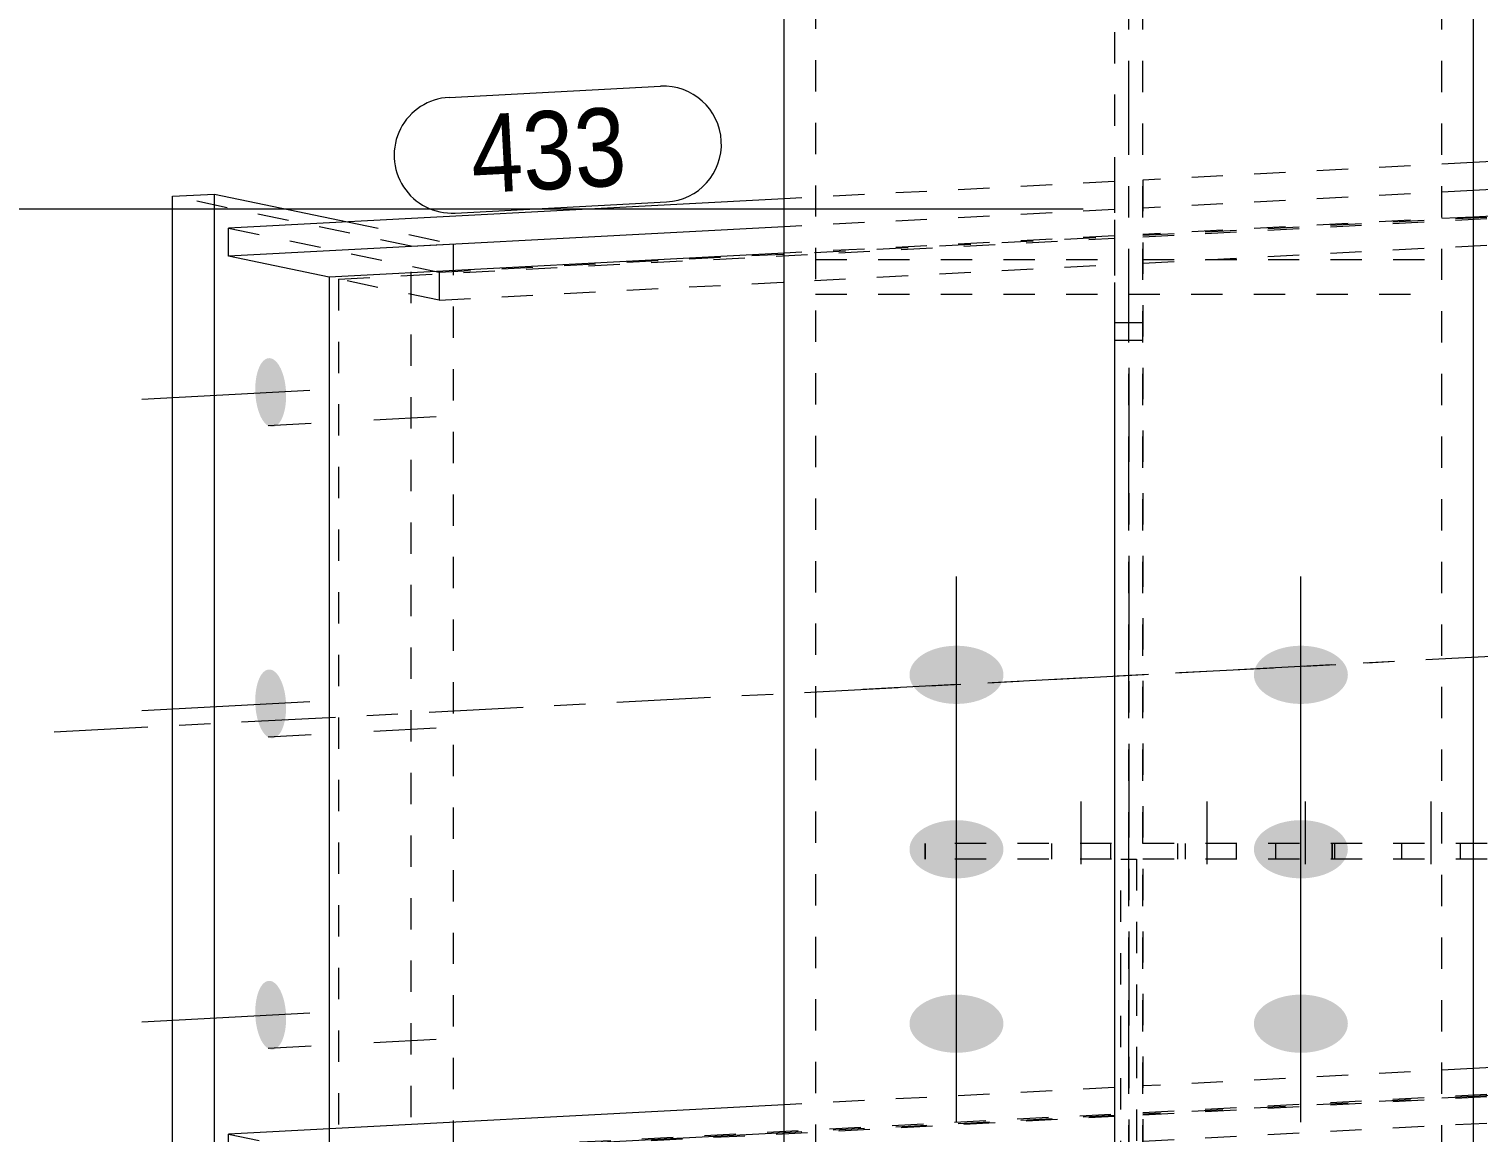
# Model space of a CAD drawing. Header units: millimetres. Extents: x 2 to 579, y 1 to 825.
# Drawn here: x 41.07 to 87.39, y 587 to 622.23 of the extents above; entities that cross this region are included whole.
import ezdxf

# ---------------------------------------------------------------- set-up
doc = ezdxf.new("R2010")
doc.units = ezdxf.units.MM
for name, pattern in [('XKITLINE00', [0]), ('XKITLINE01', [4, 1, -1, 1, -1]), ('XKITLINE02', [4, 2, -2]), ('XKITLINE03', [6, 3, -1, 1, -1])]:
    doc.linetypes.add(name, pattern=pattern)
for name, color, linetype, lineweight in [('Bolt', 3, 'Continuous', 0), ('Dimensions', 7, 'Continuous', 0), ('Part', 2, 'Continuous', 0), ('PartMark', 7, 'Continuous', 0)]:
    doc.layers.add(name, color=color, linetype=linetype, lineweight=lineweight)
doc.styles.add('ARIAL', font='ARIAL.TTF')

# ---------------------------------------------------------------- blocks, each defined once
blk = doc.blocks.new('*A57')
at = {"layer": 'Bolt'}
for points in [[(70.66, 600.675), (70.623, 600.676), (70.586, 600.677), (70.55, 600.679), (70.513, 600.681), (70.476, 600.685), (70.44, 600.688), (70.404, 600.692), (70.368, 600.697), (70.332, 600.702), (70.296, 600.708), (70.261, 600.714), (70.226, 600.721), (70.191, 600.729), (70.157, 600.737), (70.123, 600.745), (70.089, 600.754), (70.055, 600.764), (70.022, 600.774), (69.989, 600.784), (69.957, 600.795), (69.925, 600.807), (69.894, 600.819), (69.863, 600.831), (69.833, 600.844), (69.803, 600.857), (69.774, 600.871), (69.745, 600.885), (69.717, 600.9), (69.689, 600.915), (69.662, 600.931), (69.636, 600.946), (69.61, 600.963), (69.585, 600.979), (69.561, 600.997), (69.537, 601.014), (69.514, 601.032), (69.492, 601.05), (69.47, 601.068), (69.449, 601.087), (69.429, 601.106), (69.41, 601.126), (69.391, 601.145), (69.374, 601.165), (69.357, 601.186), (69.341, 601.206), (69.325, 601.227), (69.311, 601.248), (69.297, 601.269), (69.284, 601.29), (69.272, 601.312), (69.261, 601.334), (69.251, 601.355), (69.242, 601.377), (69.233, 601.4), (69.225, 601.422), (69.219, 601.444), (69.213, 601.467), (69.208, 601.489), (69.204, 601.512), (69.201, 601.535), (69.198, 601.558), (69.197, 601.58), (69.197, 601.603), (69.197, 601.626), (69.198, 601.649), (69.201, 601.671), (69.204, 601.694), (69.208, 601.717), (69.213, 601.739), (69.219, 601.762), (69.225, 601.784), (69.233, 601.807), (69.242, 601.829), (69.251, 601.851), (69.261, 601.873), (69.272, 601.894), (69.284, 601.916), (69.297, 601.937), (69.311, 601.958), (69.325, 601.979), (69.341, 602), (69.357, 602.021), (69.374, 602.041), (69.391, 602.061), (69.41, 602.081), (69.429, 602.1), (69.449, 602.119), (69.47, 602.138), (69.492, 602.156), (69.514, 602.174), (69.537, 602.192), (69.561, 602.21), (69.585, 602.227), (69.61, 602.243), (69.636, 602.26), (69.662, 602.276), (69.689, 602.291), (69.717, 602.306), (69.745, 602.321), (69.774, 602.335), (69.803, 602.349), (69.833, 602.362), (69.863, 602.375), (69.894, 602.388), (69.925, 602.4), (69.957, 602.411), (69.989, 602.422), (70.022, 602.433), (70.055, 602.443), (70.089, 602.452), (70.123, 602.461), (70.157, 602.47), (70.191, 602.477), (70.226, 602.485), (70.261, 602.492), (70.296, 602.498), (70.332, 602.504), (70.368, 602.509), (70.404, 602.514), (70.44, 602.518), (70.476, 602.522), (70.513, 602.525), (70.55, 602.527), (70.586, 602.529), (70.623, 602.531), (70.66, 602.531), (70.697, 602.532), (70.733, 602.531), (70.77, 602.531), (70.807, 602.529), (70.844, 602.527), (70.88, 602.525), (70.917, 602.522), (70.953, 602.518), (70.989, 602.514), (71.025, 602.509), (71.061, 602.504), (71.097, 602.498), (71.132, 602.492), (71.167, 602.485), (71.202, 602.477), (71.236, 602.47), (71.271, 602.461), (71.304, 602.452), (71.338, 602.443), (71.371, 602.433), (71.404, 602.422), (71.436, 602.411), (71.468, 602.4), (71.499, 602.388), (71.53, 602.375), (71.56, 602.362), (71.59, 602.349), (71.619, 602.335), (71.648, 602.321), (71.676, 602.306), (71.704, 602.291), (71.731, 602.276), (71.757, 602.26), (71.783, 602.243), (71.808, 602.227), (71.832, 602.21), (71.856, 602.192), (71.879, 602.174), (71.901, 602.156), (71.923, 602.138), (71.944, 602.119), (71.964, 602.1), (71.983, 602.081), (72.002, 602.061), (72.019, 602.041), (72.036, 602.021), (72.053, 602), (72.068, 601.979), (72.082, 601.958), (72.096, 601.937), (72.109, 601.916), (72.121, 601.894), (72.132, 601.873), (72.142, 601.851), (72.152, 601.829), (72.16, 601.807), (72.168, 601.784), (72.174, 601.762), (72.18, 601.739), (72.185, 601.717), (72.189, 601.694), (72.192, 601.671), (72.195, 601.649), (72.196, 601.626), (72.197, 601.603), (72.196, 601.58), (72.195, 601.558), (72.192, 601.535), (72.189, 601.512), (72.185, 601.489), (72.18, 601.467), (72.174, 601.444), (72.168, 601.422), (72.16, 601.4), (72.152, 601.377), (72.142, 601.355), (72.132, 601.334), (72.121, 601.312), (72.109, 601.29), (72.096, 601.269), (72.082, 601.248), (72.068, 601.227), (72.053, 601.206), (72.036, 601.186), (72.019, 601.165), (72.002, 601.145), (71.983, 601.126), (71.964, 601.106), (71.944, 601.087), (71.923, 601.068), (71.901, 601.05), (71.879, 601.032), (71.856, 601.014), (71.832, 600.997), (71.808, 600.979), (71.783, 600.963), (71.757, 600.946), (71.731, 600.931), (71.704, 600.915), (71.676, 600.9), (71.648, 600.885), (71.619, 600.871), (71.59, 600.857), (71.56, 600.844), (71.53, 600.831), (71.499, 600.819), (71.468, 600.807), (71.436, 600.795), (71.404, 600.784), (71.371, 600.774), (71.338, 600.764), (71.304, 600.754), (71.271, 600.745), (71.236, 600.737), (71.202, 600.729), (71.167, 600.721), (71.132, 600.714), (71.097, 600.708), (71.061, 600.702), (71.025, 600.697), (70.989, 600.692), (70.953, 600.688), (70.917, 600.685), (70.88, 600.681), (70.844, 600.679), (70.807, 600.677), (70.77, 600.676), (70.733, 600.675), (70.697, 600.674)], [(81.66, 600.675), (81.623, 600.676), (81.586, 600.677), (81.55, 600.679), (81.513, 600.681), (81.476, 600.685), (81.44, 600.688), (81.404, 600.692), (81.368, 600.697), (81.332, 600.702), (81.296, 600.708), (81.261, 600.714), (81.226, 600.721), (81.191, 600.729), (81.157, 600.737), (81.123, 600.745), (81.089, 600.754), (81.055, 600.764), (81.022, 600.774), (80.989, 600.784), (80.957, 600.795), (80.925, 600.807), (80.894, 600.819), (80.863, 600.831), (80.833, 600.844), (80.803, 600.857), (80.774, 600.871), (80.745, 600.885), (80.717, 600.9), (80.689, 600.915), (80.662, 600.931), (80.636, 600.946), (80.61, 600.963), (80.585, 600.979), (80.561, 600.997), (80.537, 601.014), (80.514, 601.032), (80.492, 601.05), (80.47, 601.068), (80.449, 601.087), (80.429, 601.106), (80.41, 601.126), (80.391, 601.145), (80.374, 601.165), (80.357, 601.186), (80.341, 601.206), (80.325, 601.227), (80.311, 601.248), (80.297, 601.269), (80.284, 601.29), (80.272, 601.312), (80.261, 601.334), (80.251, 601.355), (80.242, 601.377), (80.233, 601.4), (80.225, 601.422), (80.219, 601.444), (80.213, 601.467), (80.208, 601.489), (80.204, 601.512), (80.201, 601.535), (80.198, 601.558), (80.197, 601.58), (80.197, 601.603), (80.197, 601.626), (80.198, 601.649), (80.201, 601.671), (80.204, 601.694), (80.208, 601.717), (80.213, 601.739), (80.219, 601.762), (80.225, 601.784), (80.233, 601.807), (80.242, 601.829), (80.251, 601.851), (80.261, 601.873), (80.272, 601.894), (80.284, 601.916), (80.297, 601.937), (80.311, 601.958), (80.325, 601.979), (80.341, 602), (80.357, 602.021), (80.374, 602.041), (80.391, 602.061), (80.41, 602.081), (80.429, 602.1), (80.449, 602.119), (80.47, 602.138), (80.492, 602.156), (80.514, 602.174), (80.537, 602.192), (80.561, 602.21), (80.585, 602.227), (80.61, 602.243), (80.636, 602.26), (80.662, 602.276), (80.689, 602.291), (80.717, 602.306), (80.745, 602.321), (80.774, 602.335), (80.803, 602.349), (80.833, 602.362), (80.863, 602.375), (80.894, 602.388), (80.925, 602.4), (80.957, 602.411), (80.989, 602.422), (81.022, 602.433), (81.055, 602.443), (81.089, 602.452), (81.123, 602.461), (81.157, 602.47), (81.191, 602.477), (81.226, 602.485), (81.261, 602.492), (81.296, 602.498), (81.332, 602.504), (81.368, 602.509), (81.404, 602.514), (81.44, 602.518), (81.476, 602.522), (81.513, 602.525), (81.55, 602.527), (81.586, 602.529), (81.623, 602.531), (81.66, 602.531), (81.697, 602.532), (81.733, 602.531), (81.77, 602.531), (81.807, 602.529), (81.844, 602.527), (81.88, 602.525), (81.917, 602.522), (81.953, 602.518), (81.989, 602.514), (82.025, 602.509), (82.061, 602.504), (82.097, 602.498), (82.132, 602.492), (82.167, 602.485), (82.202, 602.477), (82.236, 602.47), (82.271, 602.461), (82.304, 602.452), (82.338, 602.443), (82.371, 602.433), (82.404, 602.422), (82.436, 602.411), (82.468, 602.4), (82.499, 602.388), (82.53, 602.375), (82.56, 602.362), (82.59, 602.349), (82.619, 602.335), (82.648, 602.321), (82.676, 602.306), (82.704, 602.291), (82.731, 602.276), (82.757, 602.26), (82.783, 602.243), (82.808, 602.227), (82.832, 602.21), (82.856, 602.192), (82.879, 602.174), (82.901, 602.156), (82.923, 602.138), (82.944, 602.119), (82.964, 602.1), (82.983, 602.081), (83.002, 602.061), (83.019, 602.041), (83.036, 602.021), (83.053, 602), (83.068, 601.979), (83.082, 601.958), (83.096, 601.937), (83.109, 601.916), (83.121, 601.894), (83.132, 601.873), (83.142, 601.851), (83.152, 601.829), (83.16, 601.807), (83.168, 601.784), (83.174, 601.762), (83.18, 601.739), (83.185, 601.717), (83.189, 601.694), (83.192, 601.671), (83.195, 601.649), (83.196, 601.626), (83.197, 601.603), (83.196, 601.58), (83.195, 601.558), (83.192, 601.535), (83.189, 601.512), (83.185, 601.489), (83.18, 601.467), (83.174, 601.444), (83.168, 601.422), (83.16, 601.4), (83.152, 601.377), (83.142, 601.355), (83.132, 601.334), (83.121, 601.312), (83.109, 601.29), (83.096, 601.269), (83.082, 601.248), (83.068, 601.227), (83.053, 601.206), (83.036, 601.186), (83.019, 601.165), (83.002, 601.145), (82.983, 601.126), (82.964, 601.106), (82.944, 601.087), (82.923, 601.068), (82.901, 601.05), (82.879, 601.032), (82.856, 601.014), (82.832, 600.997), (82.808, 600.979), (82.783, 600.963), (82.757, 600.946), (82.731, 600.931), (82.704, 600.915), (82.676, 600.9), (82.648, 600.885), (82.619, 600.871), (82.59, 600.857), (82.56, 600.844), (82.53, 600.831), (82.499, 600.819), (82.468, 600.807), (82.436, 600.795), (82.404, 600.784), (82.371, 600.774), (82.338, 600.764), (82.304, 600.754), (82.271, 600.745), (82.236, 600.737), (82.202, 600.729), (82.167, 600.721), (82.132, 600.714), (82.097, 600.708), (82.061, 600.702), (82.025, 600.697), (81.989, 600.692), (81.953, 600.688), (81.917, 600.685), (81.88, 600.681), (81.844, 600.679), (81.807, 600.677), (81.77, 600.676), (81.733, 600.675), (81.697, 600.674)], [(70.66, 595.103), (70.623, 595.104), (70.586, 595.105), (70.55, 595.107), (70.513, 595.11), (70.476, 595.113), (70.44, 595.116), (70.404, 595.12), (70.368, 595.125), (70.332, 595.13), (70.296, 595.136), (70.261, 595.143), (70.226, 595.149), (70.191, 595.157), (70.157, 595.165), (70.123, 595.173), (70.089, 595.182), (70.055, 595.192), (70.022, 595.202), (69.989, 595.212), (69.957, 595.223), (69.925, 595.235), (69.894, 595.247), (69.863, 595.259), (69.833, 595.272), (69.803, 595.285), (69.774, 595.299), (69.745, 595.313), (69.717, 595.328), (69.689, 595.343), (69.662, 595.359), (69.636, 595.375), (69.61, 595.391), (69.585, 595.408), (69.561, 595.425), (69.537, 595.442), (69.514, 595.46), (69.492, 595.478), (69.47, 595.497), (69.449, 595.515), (69.429, 595.534), (69.41, 595.554), (69.391, 595.574), (69.374, 595.593), (69.357, 595.614), (69.341, 595.634), (69.325, 595.655), (69.311, 595.676), (69.297, 595.697), (69.284, 595.718), (69.272, 595.74), (69.261, 595.762), (69.251, 595.784), (69.242, 595.806), (69.233, 595.828), (69.225, 595.85), (69.219, 595.872), (69.213, 595.895), (69.208, 595.918), (69.204, 595.94), (69.201, 595.963), (69.198, 595.986), (69.197, 596.008), (69.197, 596.031), (69.197, 596.054), (69.198, 596.077), (69.201, 596.1), (69.204, 596.122), (69.208, 596.145), (69.213, 596.167), (69.219, 596.19), (69.225, 596.212), (69.233, 596.235), (69.242, 596.257), (69.251, 596.279), (69.261, 596.301), (69.272, 596.323), (69.284, 596.344), (69.297, 596.365), (69.311, 596.387), (69.325, 596.408), (69.341, 596.428), (69.357, 596.449), (69.374, 596.469), (69.391, 596.489), (69.41, 596.509), (69.429, 596.528), (69.449, 596.547), (69.47, 596.566), (69.492, 596.584), (69.514, 596.603), (69.537, 596.62), (69.561, 596.638), (69.585, 596.655), (69.61, 596.672), (69.636, 596.688), (69.662, 596.704), (69.689, 596.719), (69.717, 596.734), (69.745, 596.749), (69.774, 596.763), (69.803, 596.777), (69.833, 596.79), (69.863, 596.803), (69.894, 596.816), (69.925, 596.828), (69.957, 596.839), (69.989, 596.85), (70.022, 596.861), (70.055, 596.871), (70.089, 596.88), (70.123, 596.889), (70.157, 596.898), (70.191, 596.906), (70.226, 596.913), (70.261, 596.92), (70.296, 596.926), (70.332, 596.932), (70.368, 596.937), (70.404, 596.942), (70.44, 596.946), (70.476, 596.95), (70.513, 596.953), (70.55, 596.955), (70.586, 596.957), (70.623, 596.959), (70.66, 596.96), (70.697, 596.96), (70.733, 596.96), (70.77, 596.959), (70.807, 596.957), (70.844, 596.955), (70.88, 596.953), (70.917, 596.95), (70.953, 596.946), (70.989, 596.942), (71.025, 596.937), (71.061, 596.932), (71.097, 596.926), (71.132, 596.92), (71.167, 596.913), (71.202, 596.906), (71.236, 596.898), (71.271, 596.889), (71.304, 596.88), (71.338, 596.871), (71.371, 596.861), (71.404, 596.85), (71.436, 596.839), (71.468, 596.828), (71.499, 596.816), (71.53, 596.803), (71.56, 596.79), (71.59, 596.777), (71.619, 596.763), (71.648, 596.749), (71.676, 596.734), (71.704, 596.719), (71.731, 596.704), (71.757, 596.688), (71.783, 596.672), (71.808, 596.655), (71.832, 596.638), (71.856, 596.62), (71.879, 596.603), (71.901, 596.584), (71.923, 596.566), (71.944, 596.547), (71.964, 596.528), (71.983, 596.509), (72.002, 596.489), (72.019, 596.469), (72.036, 596.449), (72.053, 596.428), (72.068, 596.408), (72.082, 596.387), (72.096, 596.365), (72.109, 596.344), (72.121, 596.323), (72.132, 596.301), (72.142, 596.279), (72.152, 596.257), (72.16, 596.235), (72.168, 596.212), (72.174, 596.19), (72.18, 596.167), (72.185, 596.145), (72.189, 596.122), (72.192, 596.1), (72.195, 596.077), (72.196, 596.054), (72.197, 596.031), (72.196, 596.008), (72.195, 595.986), (72.192, 595.963), (72.189, 595.94), (72.185, 595.918), (72.18, 595.895), (72.174, 595.872), (72.168, 595.85), (72.16, 595.828), (72.152, 595.806), (72.142, 595.784), (72.132, 595.762), (72.121, 595.74), (72.109, 595.718), (72.096, 595.697), (72.082, 595.676), (72.068, 595.655), (72.053, 595.634), (72.036, 595.614), (72.019, 595.593), (72.002, 595.574), (71.983, 595.554), (71.964, 595.534), (71.944, 595.515), (71.923, 595.497), (71.901, 595.478), (71.879, 595.46), (71.856, 595.442), (71.832, 595.425), (71.808, 595.408), (71.783, 595.391), (71.757, 595.375), (71.731, 595.359), (71.704, 595.343), (71.676, 595.328), (71.648, 595.313), (71.619, 595.299), (71.59, 595.285), (71.56, 595.272), (71.53, 595.259), (71.499, 595.247), (71.468, 595.235), (71.436, 595.223), (71.404, 595.212), (71.371, 595.202), (71.338, 595.192), (71.304, 595.182), (71.271, 595.173), (71.236, 595.165), (71.202, 595.157), (71.167, 595.149), (71.132, 595.143), (71.097, 595.136), (71.061, 595.13), (71.025, 595.125), (70.989, 595.12), (70.953, 595.116), (70.917, 595.113), (70.88, 595.11), (70.844, 595.107), (70.807, 595.105), (70.77, 595.104), (70.733, 595.103), (70.697, 595.103)], [(81.66, 595.103), (81.623, 595.104), (81.586, 595.105), (81.55, 595.107), (81.513, 595.11), (81.476, 595.113), (81.44, 595.116), (81.404, 595.12), (81.368, 595.125), (81.332, 595.13), (81.296, 595.136), (81.261, 595.143), (81.226, 595.149), (81.191, 595.157), (81.157, 595.165), (81.123, 595.173), (81.089, 595.182), (81.055, 595.192), (81.022, 595.202), (80.989, 595.212), (80.957, 595.223), (80.925, 595.235), (80.894, 595.247), (80.863, 595.259), (80.833, 595.272), (80.803, 595.285), (80.774, 595.299), (80.745, 595.313), (80.717, 595.328), (80.689, 595.343), (80.662, 595.359), (80.636, 595.375), (80.61, 595.391), (80.585, 595.408), (80.561, 595.425), (80.537, 595.442), (80.514, 595.46), (80.492, 595.478), (80.47, 595.497), (80.449, 595.515), (80.429, 595.534), (80.41, 595.554), (80.391, 595.574), (80.374, 595.593), (80.357, 595.614), (80.341, 595.634), (80.325, 595.655), (80.311, 595.676), (80.297, 595.697), (80.284, 595.718), (80.272, 595.74), (80.261, 595.762), (80.251, 595.784), (80.242, 595.806), (80.233, 595.828), (80.225, 595.85), (80.219, 595.872), (80.213, 595.895), (80.208, 595.918), (80.204, 595.94), (80.201, 595.963), (80.198, 595.986), (80.197, 596.008), (80.197, 596.031), (80.197, 596.054), (80.198, 596.077), (80.201, 596.1), (80.204, 596.122), (80.208, 596.145), (80.213, 596.167), (80.219, 596.19), (80.225, 596.212), (80.233, 596.235), (80.242, 596.257), (80.251, 596.279), (80.261, 596.301), (80.272, 596.323), (80.284, 596.344), (80.297, 596.365), (80.311, 596.387), (80.325, 596.408), (80.341, 596.428), (80.357, 596.449), (80.374, 596.469), (80.391, 596.489), (80.41, 596.509), (80.429, 596.528), (80.449, 596.547), (80.47, 596.566), (80.492, 596.584), (80.514, 596.603), (80.537, 596.62), (80.561, 596.638), (80.585, 596.655), (80.61, 596.672), (80.636, 596.688), (80.662, 596.704), (80.689, 596.719), (80.717, 596.734), (80.745, 596.749), (80.774, 596.763), (80.803, 596.777), (80.833, 596.79), (80.863, 596.803), (80.894, 596.816), (80.925, 596.828), (80.957, 596.839), (80.989, 596.85), (81.022, 596.861), (81.055, 596.871), (81.089, 596.88), (81.123, 596.889), (81.157, 596.898), (81.191, 596.906), (81.226, 596.913), (81.261, 596.92), (81.296, 596.926), (81.332, 596.932), (81.368, 596.937), (81.404, 596.942), (81.44, 596.946), (81.476, 596.95), (81.513, 596.953), (81.55, 596.955), (81.586, 596.957), (81.623, 596.959), (81.66, 596.96), (81.697, 596.96), (81.733, 596.96), (81.77, 596.959), (81.807, 596.957), (81.844, 596.955), (81.88, 596.953), (81.917, 596.95), (81.953, 596.946), (81.989, 596.942), (82.025, 596.937), (82.061, 596.932), (82.097, 596.926), (82.132, 596.92), (82.167, 596.913), (82.202, 596.906), (82.236, 596.898), (82.271, 596.889), (82.304, 596.88), (82.338, 596.871), (82.371, 596.861), (82.404, 596.85), (82.436, 596.839), (82.468, 596.828), (82.499, 596.816), (82.53, 596.803), (82.56, 596.79), (82.59, 596.777), (82.619, 596.763), (82.648, 596.749), (82.676, 596.734), (82.704, 596.719), (82.731, 596.704), (82.757, 596.688), (82.783, 596.672), (82.808, 596.655), (82.832, 596.638), (82.856, 596.62), (82.879, 596.603), (82.901, 596.584), (82.923, 596.566), (82.944, 596.547), (82.964, 596.528), (82.983, 596.509), (83.002, 596.489), (83.019, 596.469), (83.036, 596.449), (83.053, 596.428), (83.068, 596.408), (83.082, 596.387), (83.096, 596.365), (83.109, 596.344), (83.121, 596.323), (83.132, 596.301), (83.142, 596.279), (83.152, 596.257), (83.16, 596.235), (83.168, 596.212), (83.174, 596.19), (83.18, 596.167), (83.185, 596.145), (83.189, 596.122), (83.192, 596.1), (83.195, 596.077), (83.196, 596.054), (83.197, 596.031), (83.196, 596.008), (83.195, 595.986), (83.192, 595.963), (83.189, 595.94), (83.185, 595.918), (83.18, 595.895), (83.174, 595.872), (83.168, 595.85), (83.16, 595.828), (83.152, 595.806), (83.142, 595.784), (83.132, 595.762), (83.121, 595.74), (83.109, 595.718), (83.096, 595.697), (83.082, 595.676), (83.068, 595.655), (83.053, 595.634), (83.036, 595.614), (83.019, 595.593), (83.002, 595.574), (82.983, 595.554), (82.964, 595.534), (82.944, 595.515), (82.923, 595.497), (82.901, 595.478), (82.879, 595.46), (82.856, 595.442), (82.832, 595.425), (82.808, 595.408), (82.783, 595.391), (82.757, 595.375), (82.731, 595.359), (82.704, 595.343), (82.676, 595.328), (82.648, 595.313), (82.619, 595.299), (82.59, 595.285), (82.56, 595.272), (82.53, 595.259), (82.499, 595.247), (82.468, 595.235), (82.436, 595.223), (82.404, 595.212), (82.371, 595.202), (82.338, 595.192), (82.304, 595.182), (82.271, 595.173), (82.236, 595.165), (82.202, 595.157), (82.167, 595.149), (82.132, 595.143), (82.097, 595.136), (82.061, 595.13), (82.025, 595.125), (81.989, 595.12), (81.953, 595.116), (81.917, 595.113), (81.88, 595.11), (81.844, 595.107), (81.807, 595.105), (81.77, 595.104), (81.733, 595.103), (81.697, 595.103)], [(70.66, 589.531), (70.623, 589.532), (70.586, 589.533), (70.55, 589.535), (70.513, 589.538), (70.476, 589.541), (70.44, 589.544), (70.404, 589.549), (70.368, 589.553), (70.332, 589.559), (70.296, 589.564), (70.261, 589.571), (70.226, 589.578), (70.191, 589.585), (70.157, 589.593), (70.123, 589.601), (70.089, 589.61), (70.055, 589.62), (70.022, 589.63), (69.989, 589.64), (69.957, 589.651), (69.925, 589.663), (69.894, 589.675), (69.863, 589.687), (69.833, 589.7), (69.803, 589.713), (69.774, 589.727), (69.745, 589.742), (69.717, 589.756), (69.689, 589.771), (69.662, 589.787), (69.636, 589.803), (69.61, 589.819), (69.585, 589.836), (69.561, 589.853), (69.537, 589.87), (69.514, 589.888), (69.492, 589.906), (69.47, 589.925), (69.449, 589.943), (69.429, 589.963), (69.41, 589.982), (69.391, 590.002), (69.374, 590.022), (69.357, 590.042), (69.341, 590.062), (69.325, 590.083), (69.311, 590.104), (69.297, 590.125), (69.284, 590.147), (69.272, 590.168), (69.261, 590.19), (69.251, 590.212), (69.242, 590.234), (69.233, 590.256), (69.225, 590.278), (69.219, 590.301), (69.213, 590.323), (69.208, 590.346), (69.204, 590.368), (69.201, 590.391), (69.198, 590.414), (69.197, 590.437), (69.197, 590.459), (69.197, 590.482), (69.198, 590.505), (69.201, 590.528), (69.204, 590.55), (69.208, 590.573), (69.213, 590.596), (69.219, 590.618), (69.225, 590.641), (69.233, 590.663), (69.242, 590.685), (69.251, 590.707), (69.261, 590.729), (69.272, 590.751), (69.284, 590.772), (69.297, 590.794), (69.311, 590.815), (69.325, 590.836), (69.341, 590.856), (69.357, 590.877), (69.374, 590.897), (69.391, 590.917), (69.41, 590.937), (69.429, 590.956), (69.449, 590.975), (69.47, 590.994), (69.492, 591.013), (69.514, 591.031), (69.537, 591.048), (69.561, 591.066), (69.585, 591.083), (69.61, 591.1), (69.636, 591.116), (69.662, 591.132), (69.689, 591.147), (69.717, 591.163), (69.745, 591.177), (69.774, 591.191), (69.803, 591.205), (69.833, 591.219), (69.863, 591.231), (69.894, 591.244), (69.925, 591.256), (69.957, 591.267), (69.989, 591.278), (70.022, 591.289), (70.055, 591.299), (70.089, 591.308), (70.123, 591.317), (70.157, 591.326), (70.191, 591.334), (70.226, 591.341), (70.261, 591.348), (70.296, 591.354), (70.332, 591.36), (70.368, 591.365), (70.404, 591.37), (70.44, 591.374), (70.476, 591.378), (70.513, 591.381), (70.55, 591.384), (70.586, 591.385), (70.623, 591.387), (70.66, 591.388), (70.697, 591.388), (70.733, 591.388), (70.77, 591.387), (70.807, 591.385), (70.844, 591.384), (70.88, 591.381), (70.917, 591.378), (70.953, 591.374), (70.989, 591.37), (71.025, 591.365), (71.061, 591.36), (71.097, 591.354), (71.132, 591.348), (71.167, 591.341), (71.202, 591.334), (71.236, 591.326), (71.271, 591.317), (71.304, 591.308), (71.338, 591.299), (71.371, 591.289), (71.404, 591.278), (71.436, 591.267), (71.468, 591.256), (71.499, 591.244), (71.53, 591.231), (71.56, 591.219), (71.59, 591.205), (71.619, 591.191), (71.648, 591.177), (71.676, 591.163), (71.704, 591.147), (71.731, 591.132), (71.757, 591.116), (71.783, 591.1), (71.808, 591.083), (71.832, 591.066), (71.856, 591.048), (71.879, 591.031), (71.901, 591.013), (71.923, 590.994), (71.944, 590.975), (71.964, 590.956), (71.983, 590.937), (72.002, 590.917), (72.019, 590.897), (72.036, 590.877), (72.053, 590.856), (72.068, 590.836), (72.082, 590.815), (72.096, 590.794), (72.109, 590.772), (72.121, 590.751), (72.132, 590.729), (72.142, 590.707), (72.152, 590.685), (72.16, 590.663), (72.168, 590.641), (72.174, 590.618), (72.18, 590.596), (72.185, 590.573), (72.189, 590.55), (72.192, 590.528), (72.195, 590.505), (72.196, 590.482), (72.197, 590.459), (72.196, 590.437), (72.195, 590.414), (72.192, 590.391), (72.189, 590.368), (72.185, 590.346), (72.18, 590.323), (72.174, 590.301), (72.168, 590.278), (72.16, 590.256), (72.152, 590.234), (72.142, 590.212), (72.132, 590.19), (72.121, 590.168), (72.109, 590.147), (72.096, 590.125), (72.082, 590.104), (72.068, 590.083), (72.053, 590.062), (72.036, 590.042), (72.019, 590.022), (72.002, 590.002), (71.983, 589.982), (71.964, 589.963), (71.944, 589.943), (71.923, 589.925), (71.901, 589.906), (71.879, 589.888), (71.856, 589.87), (71.832, 589.853), (71.808, 589.836), (71.783, 589.819), (71.757, 589.803), (71.731, 589.787), (71.704, 589.771), (71.676, 589.756), (71.648, 589.742), (71.619, 589.727), (71.59, 589.713), (71.56, 589.7), (71.53, 589.687), (71.499, 589.675), (71.468, 589.663), (71.436, 589.651), (71.404, 589.64), (71.371, 589.63), (71.338, 589.62), (71.304, 589.61), (71.271, 589.601), (71.236, 589.593), (71.202, 589.585), (71.167, 589.578), (71.132, 589.571), (71.097, 589.564), (71.061, 589.559), (71.025, 589.553), (70.989, 589.549), (70.953, 589.544), (70.917, 589.541), (70.88, 589.538), (70.844, 589.535), (70.807, 589.533), (70.77, 589.532), (70.733, 589.531), (70.697, 589.531)], [(81.66, 589.531), (81.623, 589.532), (81.586, 589.533), (81.55, 589.535), (81.513, 589.538), (81.476, 589.541), (81.44, 589.544), (81.404, 589.549), (81.368, 589.553), (81.332, 589.559), (81.296, 589.564), (81.261, 589.571), (81.226, 589.578), (81.191, 589.585), (81.157, 589.593), (81.123, 589.601), (81.089, 589.61), (81.055, 589.62), (81.022, 589.63), (80.989, 589.64), (80.957, 589.651), (80.925, 589.663), (80.894, 589.675), (80.863, 589.687), (80.833, 589.7), (80.803, 589.713), (80.774, 589.727), (80.745, 589.742), (80.717, 589.756), (80.689, 589.771), (80.662, 589.787), (80.636, 589.803), (80.61, 589.819), (80.585, 589.836), (80.561, 589.853), (80.537, 589.87), (80.514, 589.888), (80.492, 589.906), (80.47, 589.925), (80.449, 589.943), (80.429, 589.963), (80.41, 589.982), (80.391, 590.002), (80.374, 590.022), (80.357, 590.042), (80.341, 590.062), (80.325, 590.083), (80.311, 590.104), (80.297, 590.125), (80.284, 590.147), (80.272, 590.168), (80.261, 590.19), (80.251, 590.212), (80.242, 590.234), (80.233, 590.256), (80.225, 590.278), (80.219, 590.301), (80.213, 590.323), (80.208, 590.346), (80.204, 590.368), (80.201, 590.391), (80.198, 590.414), (80.197, 590.437), (80.197, 590.459), (80.197, 590.482), (80.198, 590.505), (80.201, 590.528), (80.204, 590.55), (80.208, 590.573), (80.213, 590.596), (80.219, 590.618), (80.225, 590.641), (80.233, 590.663), (80.242, 590.685), (80.251, 590.707), (80.261, 590.729), (80.272, 590.751), (80.284, 590.772), (80.297, 590.794), (80.311, 590.815), (80.325, 590.836), (80.341, 590.856), (80.357, 590.877), (80.374, 590.897), (80.391, 590.917), (80.41, 590.937), (80.429, 590.956), (80.449, 590.975), (80.47, 590.994), (80.492, 591.013), (80.514, 591.031), (80.537, 591.048), (80.561, 591.066), (80.585, 591.083), (80.61, 591.1), (80.636, 591.116), (80.662, 591.132), (80.689, 591.147), (80.717, 591.163), (80.745, 591.177), (80.774, 591.191), (80.803, 591.205), (80.833, 591.219), (80.863, 591.231), (80.894, 591.244), (80.925, 591.256), (80.957, 591.267), (80.989, 591.278), (81.022, 591.289), (81.055, 591.299), (81.089, 591.308), (81.123, 591.317), (81.157, 591.326), (81.191, 591.334), (81.226, 591.341), (81.261, 591.348), (81.296, 591.354), (81.332, 591.36), (81.368, 591.365), (81.404, 591.37), (81.44, 591.374), (81.476, 591.378), (81.513, 591.381), (81.55, 591.384), (81.586, 591.385), (81.623, 591.387), (81.66, 591.388), (81.697, 591.388), (81.733, 591.388), (81.77, 591.387), (81.807, 591.385), (81.844, 591.384), (81.88, 591.381), (81.917, 591.378), (81.953, 591.374), (81.989, 591.37), (82.025, 591.365), (82.061, 591.36), (82.097, 591.354), (82.132, 591.348), (82.167, 591.341), (82.202, 591.334), (82.236, 591.326), (82.271, 591.317), (82.304, 591.308), (82.338, 591.299), (82.371, 591.289), (82.404, 591.278), (82.436, 591.267), (82.468, 591.256), (82.499, 591.244), (82.53, 591.231), (82.56, 591.219), (82.59, 591.205), (82.619, 591.191), (82.648, 591.177), (82.676, 591.163), (82.704, 591.147), (82.731, 591.132), (82.757, 591.116), (82.783, 591.1), (82.808, 591.083), (82.832, 591.066), (82.856, 591.048), (82.879, 591.031), (82.901, 591.013), (82.923, 590.994), (82.944, 590.975), (82.964, 590.956), (82.983, 590.937), (83.002, 590.917), (83.019, 590.897), (83.036, 590.877), (83.053, 590.856), (83.068, 590.836), (83.082, 590.815), (83.096, 590.794), (83.109, 590.772), (83.121, 590.751), (83.132, 590.729), (83.142, 590.707), (83.152, 590.685), (83.16, 590.663), (83.168, 590.641), (83.174, 590.618), (83.18, 590.596), (83.185, 590.573), (83.189, 590.55), (83.192, 590.528), (83.195, 590.505), (83.196, 590.482), (83.197, 590.459), (83.196, 590.437), (83.195, 590.414), (83.192, 590.391), (83.189, 590.368), (83.185, 590.346), (83.18, 590.323), (83.174, 590.301), (83.168, 590.278), (83.16, 590.256), (83.152, 590.234), (83.142, 590.212), (83.132, 590.19), (83.121, 590.168), (83.109, 590.147), (83.096, 590.125), (83.082, 590.104), (83.068, 590.083), (83.053, 590.062), (83.036, 590.042), (83.019, 590.022), (83.002, 590.002), (82.983, 589.982), (82.964, 589.963), (82.944, 589.943), (82.923, 589.925), (82.901, 589.906), (82.879, 589.888), (82.856, 589.87), (82.832, 589.853), (82.808, 589.836), (82.783, 589.819), (82.757, 589.803), (82.731, 589.787), (82.704, 589.771), (82.676, 589.756), (82.648, 589.742), (82.619, 589.727), (82.59, 589.713), (82.56, 589.7), (82.53, 589.687), (82.499, 589.675), (82.468, 589.663), (82.436, 589.651), (82.404, 589.64), (82.371, 589.63), (82.338, 589.62), (82.304, 589.61), (82.271, 589.601), (82.236, 589.593), (82.202, 589.585), (82.167, 589.578), (82.132, 589.571), (82.097, 589.564), (82.061, 589.559), (82.025, 589.553), (81.989, 589.549), (81.953, 589.544), (81.917, 589.541), (81.88, 589.538), (81.844, 589.535), (81.807, 589.533), (81.77, 589.532), (81.733, 589.531), (81.697, 589.531)]]:
    blk.add_hatch(color=3, dxfattribs=at).paths.add_polyline_path(points, flags=17)
at = {"layer": 'Bolt', "color": 3, "linetype": 'XKITLINE00', "lineweight": 0}
for p, q in [((70.697, 598.462), (70.697, 604.744)), ((81.697, 598.462), (81.697, 604.744)), ((70.697, 592.89), (70.697, 599.172)), ((81.697, 592.89), (81.697, 599.172)), ((70.697, 587.318), (70.697, 593.601)), ((81.697, 587.318), (81.697, 593.601))]:
    blk.add_line(p, q, dxfattribs=at)
blk = doc.blocks.new('*A65')
at = {"layer": 'Bolt', "color": 3, "linetype": 'XKITLINE02', "lineweight": 0}
for p, q in [((74.672, 597.555), (74.672, 594.555)), ((78.691, 597.555), (78.691, 594.555)), ((81.83, 597.555), (81.83, 594.555)), ((85.849, 597.555), (85.849, 594.555)), ((73.733, 596.215), (73.733, 595.715)), ((75.611, 596.215), (75.611, 595.715)), ((77.752, 596.215), (77.752, 595.715)), ((79.63, 596.215), (79.63, 595.715)), ((80.891, 596.215), (80.891, 595.715)), ((82.769, 596.215), (82.769, 595.715)), ((84.91, 596.215), (84.91, 595.715)), ((86.788, 596.215), (86.788, 595.715))]:
    blk.add_line(p, q, dxfattribs=at)
blk = doc.blocks.new('*A68')
at = {"layer": 'Bolt'}
for points in [[(48.301, 610.647), (48.3, 610.701), (48.301, 610.755), (48.302, 610.808), (48.304, 610.861), (48.308, 610.913), (48.313, 610.965), (48.319, 611.016), (48.326, 611.066), (48.334, 611.114), (48.344, 611.162), (48.354, 611.208), (48.366, 611.253), (48.378, 611.296), (48.392, 611.338), (48.406, 611.378), (48.422, 611.416), (48.438, 611.452), (48.455, 611.486), (48.473, 611.518), (48.492, 611.548), (48.512, 611.576), (48.532, 611.601), (48.553, 611.624), (48.574, 611.645), (48.596, 611.663), (48.618, 611.679), (48.641, 611.692), (48.664, 611.702), (48.688, 611.71), (48.712, 611.715), (48.736, 611.718), (48.76, 611.718), (48.784, 611.715), (48.808, 611.71), (48.832, 611.702), (48.856, 611.691), (48.88, 611.678), (48.904, 611.662), (48.928, 611.644), (48.951, 611.623), (48.973, 611.6), (48.996, 611.575), (49.018, 611.547), (49.039, 611.517), (49.06, 611.485), (49.08, 611.45), (49.099, 611.414), (49.118, 611.376), (49.135, 611.336), (49.152, 611.294), (49.169, 611.251), (49.184, 611.206), (49.198, 611.16), (49.212, 611.112), (49.224, 611.063), (49.235, 611.014), (49.245, 610.963), (49.255, 610.911), (49.263, 610.859), (49.27, 610.806), (49.275, 610.753), (49.28, 610.699), (49.283, 610.645), (49.286, 610.591), (49.287, 610.537), (49.286, 610.484), (49.285, 610.43), (49.283, 610.377), (49.279, 610.325), (49.274, 610.273), (49.268, 610.223), (49.261, 610.173), (49.253, 610.124), (49.243, 610.077), (49.233, 610.03), (49.221, 609.986), (49.209, 609.942), (49.195, 609.901), (49.181, 609.861), (49.165, 609.823), (49.149, 609.786), (49.132, 609.752), (49.114, 609.72), (49.095, 609.69), (49.075, 609.663), (49.055, 609.637), (49.034, 609.614), (49.013, 609.594), (48.991, 609.576), (48.969, 609.56), (48.946, 609.547), (48.923, 609.536), (48.899, 609.529), (48.875, 609.523), (48.851, 609.521), (48.827, 609.521), (48.803, 609.523), (48.779, 609.529), (48.755, 609.537), (48.731, 609.547), (48.707, 609.561), (48.683, 609.576), (48.659, 609.594), (48.636, 609.615), (48.614, 609.638), (48.591, 609.664), (48.569, 609.692), (48.548, 609.722), (48.527, 609.754), (48.507, 609.788), (48.488, 609.824), (48.469, 609.862), (48.452, 609.902), (48.435, 609.944), (48.418, 609.988), (48.403, 610.032), (48.389, 610.079), (48.375, 610.126), (48.363, 610.175), (48.352, 610.225), (48.342, 610.276), (48.332, 610.327), (48.324, 610.38), (48.317, 610.433), (48.312, 610.486), (48.307, 610.54), (48.304, 610.593)], [(48.301, 600.703), (48.3, 600.756), (48.301, 600.81), (48.302, 600.863), (48.304, 600.916), (48.308, 600.969), (48.313, 601.02), (48.319, 601.071), (48.326, 601.121), (48.334, 601.169), (48.344, 601.217), (48.354, 601.263), (48.366, 601.308), (48.378, 601.351), (48.392, 601.393), (48.406, 601.433), (48.422, 601.471), (48.438, 601.507), (48.455, 601.541), (48.473, 601.573), (48.492, 601.603), (48.512, 601.631), (48.532, 601.656), (48.553, 601.679), (48.574, 601.7), (48.596, 601.718), (48.618, 601.734), (48.641, 601.747), (48.664, 601.757), (48.688, 601.765), (48.712, 601.77), (48.736, 601.773), (48.76, 601.773), (48.784, 601.77), (48.808, 601.765), (48.832, 601.757), (48.856, 601.746), (48.88, 601.733), (48.904, 601.717), (48.928, 601.699), (48.951, 601.678), (48.973, 601.655), (48.996, 601.63), (49.018, 601.602), (49.039, 601.572), (49.06, 601.54), (49.08, 601.506), (49.099, 601.469), (49.118, 601.431), (49.135, 601.391), (49.152, 601.349), (49.169, 601.306), (49.184, 601.261), (49.198, 601.215), (49.212, 601.167), (49.224, 601.119), (49.235, 601.069), (49.245, 601.018), (49.255, 600.966), (49.263, 600.914), (49.27, 600.861), (49.275, 600.808), (49.28, 600.754), (49.283, 600.7), (49.286, 600.646), (49.287, 600.592), (49.286, 600.539), (49.285, 600.485), (49.283, 600.432), (49.279, 600.38), (49.274, 600.329), (49.268, 600.278), (49.261, 600.228), (49.253, 600.179), (49.243, 600.132), (49.233, 600.086), (49.221, 600.041), (49.209, 599.997), (49.195, 599.956), (49.181, 599.916), (49.165, 599.878), (49.149, 599.842), (49.132, 599.807), (49.114, 599.775), (49.095, 599.745), (49.075, 599.718), (49.055, 599.692), (49.034, 599.669), (49.013, 599.649), (48.991, 599.631), (48.969, 599.615), (48.946, 599.602), (48.923, 599.592), (48.899, 599.584), (48.875, 599.578), (48.851, 599.576), (48.827, 599.576), (48.803, 599.579), (48.779, 599.584), (48.755, 599.592), (48.731, 599.603), (48.707, 599.616), (48.683, 599.631), (48.659, 599.65), (48.636, 599.67), (48.614, 599.693), (48.591, 599.719), (48.569, 599.747), (48.548, 599.777), (48.527, 599.809), (48.507, 599.843), (48.488, 599.879), (48.469, 599.918), (48.452, 599.958), (48.435, 599.999), (48.418, 600.043), (48.403, 600.088), (48.389, 600.134), (48.375, 600.181), (48.363, 600.23), (48.352, 600.28), (48.342, 600.331), (48.332, 600.382), (48.324, 600.435), (48.317, 600.488), (48.312, 600.541), (48.307, 600.595), (48.304, 600.649)], [(48.301, 590.758), (48.3, 590.812), (48.301, 590.865), (48.302, 590.919), (48.304, 590.971), (48.308, 591.024), (48.313, 591.075), (48.319, 591.126), (48.326, 591.176), (48.334, 591.225), (48.344, 591.272), (48.354, 591.318), (48.366, 591.363), (48.378, 591.406), (48.392, 591.448), (48.406, 591.488), (48.422, 591.526), (48.438, 591.562), (48.455, 591.597), (48.473, 591.629), (48.492, 591.658), (48.512, 591.686), (48.532, 591.712), (48.553, 591.735), (48.574, 591.755), (48.596, 591.773), (48.618, 591.789), (48.641, 591.802), (48.664, 591.812), (48.688, 591.82), (48.712, 591.825), (48.736, 591.828), (48.76, 591.828), (48.784, 591.825), (48.808, 591.82), (48.832, 591.812), (48.856, 591.801), (48.88, 591.788), (48.904, 591.773), (48.928, 591.754), (48.951, 591.734), (48.973, 591.71), (48.996, 591.685), (49.018, 591.657), (49.039, 591.627), (49.06, 591.595), (49.08, 591.561), (49.099, 591.525), (49.118, 591.486), (49.135, 591.446), (49.152, 591.405), (49.169, 591.361), (49.184, 591.316), (49.198, 591.27), (49.212, 591.223), (49.224, 591.174), (49.235, 591.124), (49.245, 591.073), (49.255, 591.021), (49.263, 590.969), (49.27, 590.916), (49.275, 590.863), (49.28, 590.809), (49.283, 590.755), (49.286, 590.701), (49.287, 590.648), (49.286, 590.594), (49.285, 590.541), (49.283, 590.488), (49.279, 590.435), (49.274, 590.384), (49.268, 590.333), (49.261, 590.283), (49.253, 590.234), (49.243, 590.187), (49.233, 590.141), (49.221, 590.096), (49.209, 590.053), (49.195, 590.011), (49.181, 589.971), (49.165, 589.933), (49.149, 589.897), (49.132, 589.863), (49.114, 589.831), (49.095, 589.801), (49.075, 589.773), (49.055, 589.748), (49.034, 589.725), (49.013, 589.704), (48.991, 589.686), (48.969, 589.67), (48.946, 589.657), (48.923, 589.647), (48.899, 589.639), (48.875, 589.634), (48.851, 589.631), (48.827, 589.631), (48.803, 589.634), (48.779, 589.639), (48.755, 589.647), (48.731, 589.658), (48.707, 589.671), (48.683, 589.687), (48.659, 589.705), (48.636, 589.726), (48.614, 589.749), (48.591, 589.774), (48.569, 589.802), (48.548, 589.832), (48.527, 589.864), (48.507, 589.898), (48.488, 589.935), (48.469, 589.973), (48.452, 590.013), (48.435, 590.054), (48.418, 590.098), (48.403, 590.143), (48.389, 590.189), (48.375, 590.237), (48.363, 590.285), (48.352, 590.335), (48.342, 590.386), (48.332, 590.438), (48.324, 590.49), (48.317, 590.543), (48.312, 590.596), (48.307, 590.65), (48.304, 590.704)]]:
    blk.add_hatch(color=3, dxfattribs=at).paths.add_polyline_path(points, flags=17)
at = {"layer": 'Bolt', "color": 3, "linetype": 'XKITLINE00', "lineweight": 0}
for p, q in [((50.045, 610.685), (44.682, 610.403)), ((50.045, 600.74), (44.682, 600.458)), ((50.045, 590.795), (44.682, 590.513))]:
    blk.add_line(p, q, dxfattribs=at)
at = {"layer": 'Bolt', "color": 3, "linetype": 'XKITLINE02', "lineweight": 0}
for p, q in [((54.08, 609.841), (48.717, 609.559)), ((54.08, 599.896), (48.717, 599.614)), ((54.08, 589.952), (48.717, 589.669))]:
    blk.add_line(p, q, dxfattribs=at)
blk = doc.blocks.new('*A70')
at = {"layer": 'Part', "color": 7, "linetype": 'XKITLINE01', "lineweight": 0}
for p, q in [((66.197, 649.238), (66.197, 534.215)), ((86.197, 534.215), (86.197, 649.238)), ((75.747, 648.135), (75.747, 534.215)), ((76.647, 534.215), (76.647, 648.135)), ((66.197, 614.867), (75.747, 614.867)), ((76.647, 614.867), (86.197, 614.867)), ((66.197, 613.763), (86.197, 613.763))]:
    blk.add_line(p, q, dxfattribs=at)
at = {"layer": 'Part', "color": 7, "linetype": 'XKITLINE03', "lineweight": 0}
blk.add_line((76.197, 534.215), (76.197, 641.501), dxfattribs=at)
blk = doc.blocks.new('*A71')
at = {"layer": 'Part', "color": 2, "linetype": 'XKITLINE00', "lineweight": 0}
for p, q in [((65.197, 574.59), (65.197, 658.501)), ((87.197, 658.501), (87.197, 574.59))]:
    blk.add_line(p, q, dxfattribs=at)
blk = doc.blocks.new('*A88')
at = {"layer": 'Part', "color": 7, "linetype": 'XKITLINE01', "lineweight": 0}
for p, q in [((75.947, 585.715), (75.947, 595.716)), ((75.947, 595.716), (76.447, 595.716)), ((75.947, 595.715), (76.447, 595.715)), ((76.447, 595.716), (76.447, 585.715)), ((76.447, 585.715), (75.947, 585.715))]:
    blk.add_line(p, q, dxfattribs=at)
blk = doc.blocks.new('*A89')
at = {"layer": 'Part', "color": 7, "linetype": 'XKITLINE01', "lineweight": 0}
for p, q in [((89.649, 596.215), (69.697, 596.215)), ((69.697, 596.215), (69.697, 595.715)), ((69.697, 595.715), (69.697, 596.215)), ((78.017, 595.715), (78.017, 596.215)), ((82.697, 596.215), (82.697, 595.715)), ((82.697, 595.715), (82.697, 596.215)), ((89.649, 596.215), (89.649, 595.715)), ((89.649, 595.715), (69.697, 595.715))]:
    blk.add_line(p, q, dxfattribs=at)
blk = doc.blocks.new('*A92')
at = {"layer": 'Part', "color": 7, "linetype": 'XKITLINE01', "lineweight": 0}
for p, q in [((75.747, 612.847), (75.747, 534.215)), ((76.647, 612.847), (75.747, 612.847)), ((76.647, 534.215), (76.647, 612.847)), ((75.747, 612.293), (76.647, 612.293))]:
    blk.add_line(p, q, dxfattribs=at)
at = {"layer": 'Part', "color": 7, "linetype": 'XKITLINE03', "lineweight": 0}
blk.add_line((76.197, 611.404), (76.197, 534.215), dxfattribs=at)
blk = doc.blocks.new('*A95')
at = {"layer": 'Part', "color": 2, "linetype": 'XKITLINE00', "lineweight": 0}
for p, q in [((97.771, 618.521), (87.197, 617.964)), ((97.771, 617.626), (87.197, 617.069)), ((97.771, 616.784), (87.197, 616.227)), ((97.771, 589.581), (87.197, 589.025)), ((97.771, 588.686), (87.197, 588.13)), ((101.145, 587.103), (87.197, 586.37))]:
    blk.add_line(p, q, dxfattribs=at)
at = {"layer": 'Part', "color": 7, "linetype": 'XKITLINE01', "lineweight": 0}
for p, q in [((98.219, 618.544), (97.771, 618.521)), ((98.219, 617.649), (98.219, 618.544)), ((104.945, 617.138), (98.219, 618.544)), ((87.197, 617.964), (76.647, 617.409)), ((76.647, 617.409), (76.647, 585.814)), ((98.219, 617.649), (97.771, 617.626)), ((98.219, 617.649), (101.436, 616.976)), ((76.647, 615.649), (104.945, 617.138)), ((87.197, 617.069), (76.647, 616.514)), ((76.647, 615.596), (101.728, 616.916)), ((101.436, 616.976), (97.771, 616.784)), ((101.436, 588.932), (101.436, 616.976)), ((101.728, 616.916), (104.945, 616.243)), ((101.728, 588.871), (101.728, 616.916)), ((104.945, 616.243), (104.945, 617.138)), ((76.647, 614.754), (104.945, 616.243)), ((87.197, 616.227), (76.647, 615.672)), ((98.219, 589.605), (97.771, 589.581)), ((98.219, 588.71), (98.219, 589.605)), ((101.436, 588.932), (98.219, 589.605)), ((87.197, 589.025), (76.647, 588.47)), ((76.647, 587.628), (101.436, 588.932)), ((76.647, 587.551), (101.728, 588.871)), ((98.219, 588.71), (97.771, 588.686)), ((98.219, 588.71), (104.945, 587.303)), ((104.945, 588.198), (101.728, 588.871)), ((76.647, 586.709), (104.945, 588.198)), ((104.945, 587.303), (104.945, 588.198)), ((87.197, 588.13), (76.647, 587.575)), ((104.945, 587.303), (101.145, 587.103)), ((87.197, 586.37), (76.647, 585.814))]:
    blk.add_line(p, q, dxfattribs=at)
at = {"layer": 'Part', "color": 7, "linetype": 'XKITLINE03', "lineweight": 0}
blk.add_line((67.708, 601.142), (110.521, 603.394), dxfattribs=at)
blk = doc.blocks.new('*A96')
at = {"layer": 'Part', "color": 7, "linetype": 'XKITLINE01', "lineweight": 0}
for p, q in [((75.747, 617.362), (65.197, 616.807)), ((75.747, 617.362), (75.747, 585.767)), ((75.747, 616.467), (65.197, 615.912)), ((47.448, 615.873), (54.174, 614.467)), ((50.957, 614.244), (75.747, 615.549)), ((54.174, 614.467), (75.747, 615.602)), ((75.747, 615.625), (65.197, 615.07)), ((54.174, 613.571), (75.747, 614.707)), ((54.174, 613.571), (50.957, 614.244)), ((50.957, 614.244), (50.957, 586.2)), ((54.174, 614.467), (54.174, 613.571)), ((75.747, 588.422), (65.197, 587.867)), ((50.665, 586.261), (75.747, 587.58)), ((50.957, 586.2), (75.747, 587.504)), ((75.747, 587.527), (65.197, 586.972)), ((47.448, 586.933), (50.665, 586.261)), ((50.665, 587.103), (50.665, 586.261)), ((75.747, 586.662), (54.174, 585.527)), ((50.957, 586.2), (54.174, 585.527)), ((54.174, 585.527), (54.174, 584.632)), ((75.747, 585.767), (65.197, 585.212))]:
    blk.add_line(p, q, dxfattribs=at)
at = {"layer": 'Part', "color": 2, "linetype": 'XKITLINE00', "lineweight": 0}
for p, q in [((65.197, 616.807), (47.448, 615.873)), ((65.197, 615.912), (47.448, 614.978)), ((47.448, 614.978), (47.448, 615.873)), ((65.197, 615.07), (50.665, 614.305)), ((50.665, 614.305), (47.448, 614.978)), ((50.665, 614.305), (50.665, 587.103)), ((65.197, 587.867), (47.448, 586.933)), ((65.197, 586.972), (47.448, 586.038)), ((47.448, 586.038), (47.448, 586.933)), ((54.174, 584.632), (47.448, 586.038)), ((65.197, 585.212), (54.174, 584.632))]:
    blk.add_line(p, q, dxfattribs=at)
at = {"layer": 'Part', "color": 7, "linetype": 'XKITLINE03', "lineweight": 0}
blk.add_line((41.873, 599.782), (84.685, 602.035), dxfattribs=at)
blk = doc.blocks.new('*A97')
at = {"layer": 'Part', "color": 2, "linetype": 'XKITLINE00', "lineweight": 0}
for p, q in [((45.659, 616.891), (47, 616.961)), ((45.659, 585.067), (45.659, 616.891)), ((47, 585.138), (47, 616.961)), ((47, 616.961), (51.248, 616.073)), ((47, 585.138), (45.659, 585.067)), ((45.659, 585.067), (53.281, 583.473)), ((54.622, 583.544), (47, 585.138)), ((54.622, 584.656), (54.622, 583.544)), ((53.281, 583.473), (54.622, 583.544))]:
    blk.add_line(p, q, dxfattribs=at)
at = {"layer": 'Part', "color": 7, "linetype": 'XKITLINE01', "lineweight": 0}
for p, q in [((53.281, 615.297), (45.659, 616.891)), ((51.248, 616.073), (54.622, 615.367)), ((53.281, 615.297), (54.622, 615.367)), ((53.281, 583.473), (53.281, 615.297)), ((54.622, 615.367), (54.622, 584.656))]:
    blk.add_line(p, q, dxfattribs=at)
blk = doc.blocks.new('*A276')
at = {"layer": 'Dimensions', "color": 7, "linetype": 'XKITLINE00', "lineweight": 0}
blk.add_line((74.747, 616.482), (17.347, 616.482), dxfattribs=at)
blk = doc.blocks.new('*A277')
at = {"layer": 'Dimensions', "color": 7, "linetype": 'XKITLINE00', "lineweight": 0}
blk.add_line((74.747, 616.482), (17.347, 616.482), dxfattribs=at)
blk = doc.blocks.new('*A280')
at = {"layer": 'PartMark', "color": 7, "linetype": 'XKITLINE00', "lineweight": 0}
for p, q in [((54.489, 620.049), (61.242, 620.404)), ((54.683, 616.354), (61.437, 616.709))]:
    blk.add_line(p, q, dxfattribs=at)
for centre, start, end in [((61.339, 618.556), 273.0119, 93.0119), ((54.586, 618.201), 93.0119, 273.0119)]:
    blk.add_arc(centre, 1.85, start, end, dxfattribs=at)
at = {"layer": 'PartMark', "color": 3, "style": 'ARIAL', "width": 0.85}
blk.add_text('433', height=2.5, rotation=3.0138, dxfattribs=at).set_placement((55.251, 616.984))

msp = doc.modelspace()

# ---------------------------------------------------------------- block references
at = {"lineweight": 0}
for name in ['*A71', '*A57', '*A277', '*A276', '*A280', '*A95', '*A96', '*A97', '*A92', '*A68', '*A65', '*A89', '*A88']:
    msp.add_blockref(name, (0, 0), dxfattribs=at)
at = {"layer": 'Part', "lineweight": 0}
msp.add_blockref('*A70', (0, 0), dxfattribs=at)

doc.saveas('drawing.dxf')
